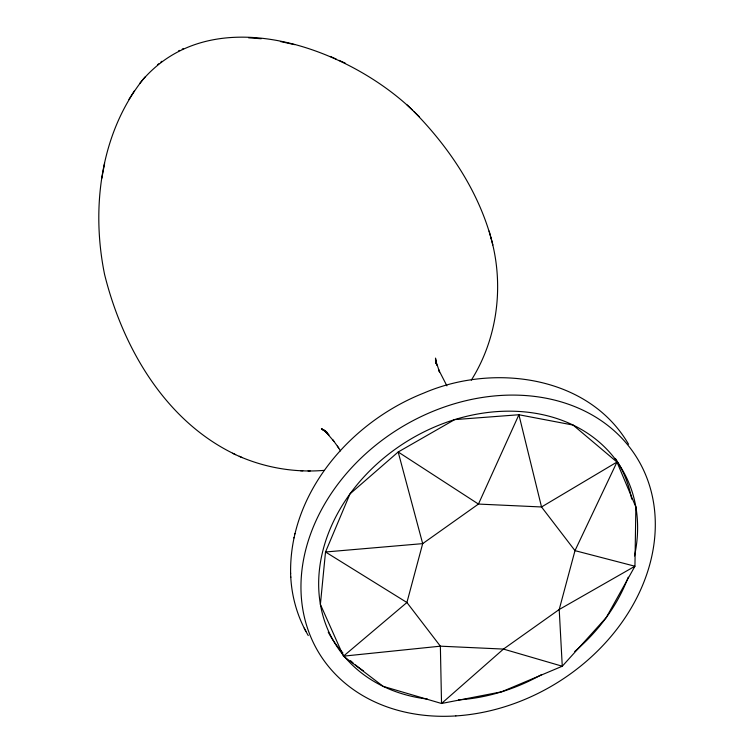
<?xml version="1.0" encoding="UTF-8"?>
<svg xmlns="http://www.w3.org/2000/svg" width="754" height="754" viewBox="0 0 754 754"><rect width="100%" height="100%" fill="white"/><g stroke="black" fill="none" stroke-linecap="round" stroke-linejoin="round"><path stroke-width="1.13" d="M435.963 363.428L436.048 360.346L436.001 363.475L435.916 360.497L436.057 362.693M142.365 80.263C100.15 134.344 91.121 208.679 104.599 274.513C122.732 347.585 165.333 421.382 235.644 454.643M104.599 163.279L101.799 178.33M628.563 444.247C588.167 374.908 492.645 363.334 423.861 393.041C351.081 421.74 289.15 492.409 290.62 573.577M293.928 537.941L294.041 537.451M294.823 534.011L294.937 533.53M134.353 90.885L128.943 99.387M471.288 380.186C497.593 338.405 504.228 285.568 491.052 238.179M142.855 79.688C213.457 -1.254 346.84 47.266 412.249 109.858M139.839 83.326L145.098 76.955M160.913 62.035L161.846 61.291M157.492 64.778L158.764 63.76M182.214 49.133L183.552 48.51M178.632 50.81L179.575 50.386M324.088 470.373C292.778 473.003 260.846 466.999 232.59 453.267M300.544 470.741L302.816 470.807M308.056 470.92L310.196 470.977M261.204 38.737L248.613 37.823M294.626 44.646L280.403 41.517M330.299 56.437L336.265 59.123M339.055 60.367L345.257 63.157M325.709 431.241L323.834 430.402L325.69 431.307M239.263 456.264L242.241 457.603M325.737 431.307L321.411 428.885L326.784 432.061L321.911 428.998L327.604 433.22L323.362 429.808L328.923 434.983L325.276 431.25L334.069 441.514M414.078 111.677C450.364 148.708 480.458 194.136 492.833 244.975M407.075 104.881L419.318 116.719M332.608 439.488L338.791 448.102M337.349 446.104L340.544 450.901M446.905 385.859L438.621 369.714L439.563 372.071L435.454 359.828L436.689 365.115L435.492 358.093L436.057 362.834M290.601 573.031C291.101 594.915 297.095 616.687 308.263 635.547M304.22 628.12L305.936 631.362M489.167 231.092L490.977 237.962M290.761 576.857L290.78 577.413M615.339 458.432A167.888 134.674 -31.6 0 1 631.692 499.101M363.39 670.853A167.888 134.674 -31.6 0 1 355.492 664.953M352.995 662.851A167.888 134.674 -31.6 0 1 350.563 660.692M342.976 653.039A167.888 134.674 -31.6 0 1 328.207 632.097M427.433 699.081A167.888 134.674 -31.6 0 1 324.936 543.332A167.888 134.674 -31.6 0 1 515.953 411.307A167.888 134.674 -31.6 0 1 634.51 555.952M628.214 577.206A167.888 134.674 -31.6 0 1 574.736 651.494M541.787 674.491A167.888 134.674 -31.6 0 1 458.47 699.882M635.867 507.046L634.934 566.226L606.263 617.535L562.267 666.225L501.599 691.814L441.533 703.482L383.183 686.366L343.466 656.159L320.393 604.388L325.511 551.994L349.997 493.889L398.178 451.995L454.662 419.61L518.903 414.747L573.078 425.058L616.97 462.061L635.867 507.046M422.683 543.634L406.915 602.503L343.466 656.159L440.364 646.178L503.455 649.081L562.267 666.225L559.214 609.505L574.991 550.646L616.97 462.061L541.532 506.971L478.451 504.068L398.178 451.995L422.683 543.634L325.511 551.994L406.915 602.503L440.364 646.178L441.533 703.482L503.455 649.081L559.214 609.505L634.934 566.226L574.991 550.646L541.532 506.971L518.903 414.747L478.451 504.068L422.683 543.634M455.859 715.923A186.549 149.641 -31.6 0 0 641.503 465.915A186.549 149.641 -31.6 0 0 337.029 485.303A186.549 149.641 -31.6 0 0 455.859 715.923"/></g></svg>
